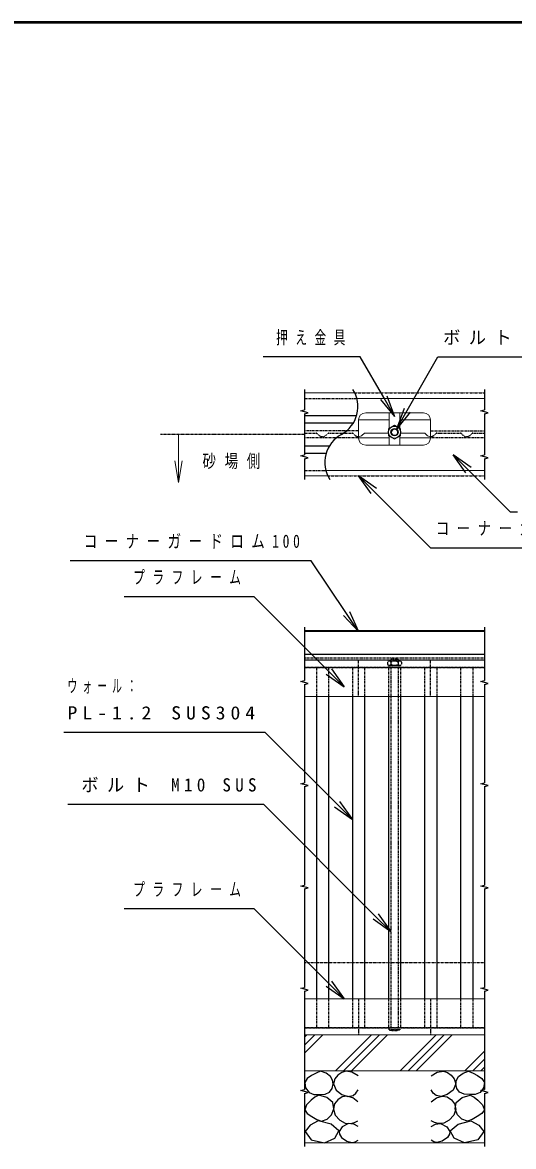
# Model space of a CAD drawing. Units: millimetres, scale not verified. Extents: x -15400 to 0, y 0 to 10680.
# Drawn here: x -7028 to -4301, y 4438 to 10680 of the extents above; entities that cross this region are included whole.
import ezdxf

# ---------------------------------------------------------------- set-up
doc = ezdxf.new("R2010")
doc.units = ezdxf.units.MM
for name, pattern in [('USER2', [6, 3, -1, 1, -1]), ('USER3', [8, 3, -1, 1, -1, 1, -1]), ('USER4', [8, 5, -3])]:
    doc.linetypes.add(name, pattern=pattern)
for name, color, linetype, lineweight in [('A3図枠', 7, 'Continuous', 25), ('線', 2, 'Continuous', 25), ('補助', 2, 'Continuous', 50)]:
    doc.layers.add(name, color=color, linetype=linetype, lineweight=lineweight)
doc.styles.add('ＭＳ ゴシック', font='')
doc.styles.get('ＭＳ ゴシック').set_extended_font_data('MS Gothic')

# ---------------------------------------------------------------- blocks, each defined once
blk = doc.blocks.new('open_arrow')
at = {"color": 0, "linetype": 'Continuous', "lineweight": -2}
blk.add_lwpolyline([(7.5, 1.25), (0, 0), (7.5, -1.25)], dxfattribs=at)

msp = doc.modelspace()

# ---------------------------------------------------------------- linework, layer by layer
at = {"layer": 'A3図枠', "lineweight": 50}
msp.add_line((0, 10680), (-15400, 10680), dxfattribs=at)
at = {"layer": '線'}
for p, q in [((-5461.498, 8642.624), (-5461.498, 8528.342)), ((-4461.498, 8642.624), (-4461.498, 8528.342)), ((-5481.498, 8522.983), (-5461.498, 8528.342)), ((-5441.498, 8512.265), (-5481.498, 8522.983)), ((-5461.498, 8506.906), (-5441.498, 8512.265)), ((-5461.498, 8506.906), (-5461.498, 8392.624)), ((-5461.498, 8496.624), (-5172.147, 8496.624)), ((-4481.498, 8522.983), (-4461.498, 8528.342)), ((-4441.498, 8512.265), (-4481.498, 8522.983)), ((-4461.498, 8506.906), (-4441.498, 8512.265)), ((-4461.498, 8506.906), (-4461.498, 8392.624)), ((-5461.498, 8456.624), (-5189.84, 8456.624)), ((-5461.498, 8392.624), (-5461.498, 8278.342)), ((-4461.498, 8392.624), (-4461.498, 8278.342)), ((-5461.498, 8328.624), (-5323.157, 8328.624)), ((-5481.498, 8272.983), (-5461.498, 8278.342)), ((-5441.498, 8262.265), (-5481.498, 8272.983)), ((-5461.498, 8288.624), (-5340.849, 8288.624)), ((-5461.498, 8256.906), (-5441.498, 8262.265)), ((-5461.498, 8256.906), (-5461.498, 8142.624)), ((-4481.498, 8272.983), (-4461.498, 8278.342)), ((-4441.498, 8262.265), (-4481.498, 8272.983)), ((-4461.498, 8256.906), (-4441.498, 8262.265)), ((-4461.498, 8256.906), (-4461.498, 8142.624)), ((-5461.498, 7321.893), (-5461.498, 7025.893)), ((-4461.498, 7321.893), (-4461.498, 7025.893)), ((-4461.498, 7301.893), (-5461.498, 7301.893)), ((-4461.498, 7169.36), (-5461.498, 7169.36)), ((-5481.498, 7020.534), (-5461.498, 7025.893)), ((-5441.498, 7009.816), (-5481.498, 7020.534)), ((-5461.498, 7004.457), (-5441.498, 7009.816)), ((-5461.498, 7004.457), (-5461.498, 6731.893)), ((-4481.498, 7020.534), (-4461.498, 7025.893)), ((-4441.498, 7009.816), (-4481.498, 7020.534)), ((-4461.498, 7004.457), (-4441.498, 7009.816)), ((-4461.498, 7004.457), (-4461.498, 6731.893)), ((-5395.48, 6937.893), (-5395.48, 5257.893)), ((-5327.527, 6937.893), (-5327.527, 5257.893)), ((-5195.475, 6937.893), (-5195.475, 5257.893)), ((-5127.522, 6937.893), (-5127.522, 5257.893)), ((-4995.475, 6937.893), (-4995.475, 5257.893)), ((-4927.522, 6937.893), (-4927.522, 5257.893)), ((-4795.475, 6937.893), (-4795.475, 5257.893)), ((-4727.522, 6937.893), (-4727.522, 5257.893)), ((-4595.475, 6937.893), (-4595.475, 5257.893)), ((-4527.522, 6937.893), (-4527.522, 5257.893)), ((-5461.498, 6731.893), (-5461.498, 6457.893)), ((-4461.498, 6731.893), (-4461.498, 6457.893)), ((-5481.498, 6452.534), (-5461.498, 6457.893)), ((-5441.498, 6441.816), (-5481.498, 6452.534)), ((-5461.498, 6436.457), (-5441.498, 6441.816)), ((-5461.498, 6436.457), (-5461.498, 6163.893)), ((-4481.498, 6452.534), (-4461.498, 6457.893)), ((-4441.498, 6441.816), (-4481.498, 6452.534)), ((-4461.498, 6436.457), (-4441.498, 6441.816)), ((-4461.498, 6436.457), (-4461.498, 6163.893)), ((-5461.498, 6163.893), (-5461.498, 5889.893)), ((-4461.498, 6163.893), (-4461.498, 5889.893)), ((-5481.498, 5884.534), (-5461.498, 5889.893)), ((-5441.498, 5873.816), (-5481.498, 5884.534)), ((-5461.498, 5868.457), (-5441.498, 5873.816)), ((-5461.498, 5868.457), (-5461.498, 5595.893)), ((-4481.498, 5884.534), (-4461.498, 5889.893)), ((-4441.498, 5873.816), (-4481.498, 5884.534)), ((-4461.498, 5868.457), (-4441.498, 5873.816)), ((-4461.498, 5868.457), (-4461.498, 5595.893)), ((-5461.498, 5595.893), (-5461.498, 5321.893)), ((-4461.498, 5595.893), (-4461.498, 5321.893)), ((-5481.498, 5316.534), (-5461.498, 5321.893)), ((-5441.498, 5305.816), (-5481.498, 5316.534)), ((-5461.498, 5300.457), (-5441.498, 5305.816)), ((-4481.498, 5316.534), (-4461.498, 5321.893)), ((-4441.498, 5305.816), (-4481.498, 5316.534)), ((-4461.498, 5300.457), (-4441.498, 5305.816)), ((-5461.498, 5300.457), (-5461.498, 5027.893)), ((-4461.498, 5300.457), (-4461.498, 5027.893)), ((-5461.498, 5027.893), (-5461.498, 4753.893)), ((-4461.498, 5027.893), (-4461.498, 4753.893)), ((-5481.498, 4748.534), (-5461.498, 4753.893)), ((-5441.498, 4737.816), (-5481.498, 4748.534)), ((-4481.498, 4748.534), (-4461.498, 4753.893)), ((-4441.498, 4737.816), (-4481.498, 4748.534)), ((-5461.498, 4732.457), (-5441.498, 4737.816)), ((-5461.498, 4732.457), (-5461.498, 4437.893)), ((-4461.498, 4732.457), (-4441.498, 4737.816)), ((-4461.498, 4732.457), (-4461.498, 4437.893))]:
    msp.add_line(p, q, dxfattribs=at)
at = {"layer": '線', "color": 7, "lineweight": 13}
for p, q in [((-5461.498, 8622.624), (-5181.498, 8622.624)), ((-5170.558, 8592.624), (-4461.498, 8592.624)), ((-5121.498, 8512.624), (-4801.498, 8512.624)), ((-4991.498, 8426.563), (-4991.498, 8512.624)), ((-4991.498, 8512.624), (-4931.498, 8512.624)), ((-4931.498, 8512.624), (-4931.498, 8426.563)), ((-5161.498, 8372.624), (-5161.498, 8472.624)), ((-4991.498, 8472.624), (-5161.498, 8472.624)), ((-4761.498, 8472.624), (-4931.498, 8472.624)), ((-4761.498, 8472.624), (-4761.498, 8372.624)), ((-4991.498, 8372.624), (-5161.498, 8372.624)), ((-5130.916, 8398.418), (-5141.033, 8388.301)), ((-5127.522, 8399.824), (-4995.475, 8399.824)), ((-4991.498, 8332.624), (-4991.498, 8382.685)), ((-4931.498, 8382.685), (-4931.498, 8332.624)), ((-4761.498, 8372.624), (-4931.498, 8372.624)), ((-4927.522, 8399.824), (-4795.475, 8399.824)), ((-4792.08, 8398.418), (-4781.963, 8388.301)), ((-4801.498, 8332.624), (-5121.498, 8332.624)), ((-4931.498, 8332.624), (-4991.498, 8332.624)), ((-5342.438, 8192.624), (-4461.498, 8192.624)), ((-5461.498, 8162.624), (-5331.498, 8162.624)), ((-4461.498, 7297.893), (-5461.498, 7297.893)), ((-4461.498, 7137.893), (-5461.498, 7137.893)), ((-4931.498, 7097.893), (-4991.498, 7097.893)), ((-4461.498, 6937.893), (-5461.498, 6937.893)), ((-4461.498, 6937.893), (-5461.498, 6937.893)), ((-4461.498, 5257.893), (-5461.498, 5257.893)), ((-4461.498, 5057.893), (-5461.498, 5057.893)), ((-4991.498, 5097.893), (-4931.498, 5097.893)), ((-4461.498, 4857.893), (-5461.498, 4857.893)), ((-4461.498, 4457.893), (-5461.498, 4457.893))]:
    msp.add_line(p, q, dxfattribs=at)
at = {"layer": '線', "linetype": 'USER3'}
for p, q in [((-5181.498, 8622.624), (-4461.498, 8622.624)), ((-5331.498, 8162.624), (-4461.498, 8162.624)), ((-4461.498, 5457.893), (-5461.498, 5457.893))]:
    msp.add_line(p, q, dxfattribs=at)
at = {"layer": '線', "color": 4, "linetype": 'USER4'}
for p, q in [((-5461.498, 8592.624), (-5170.558, 8592.624)), ((-5161.498, 8412.624), (-5461.498, 8412.624)), ((-5461.498, 8399.824), (-5395.475, 8399.824)), ((-5161.498, 8372.624), (-5461.498, 8372.624)), ((-5392.08, 8398.418), (-5381.963, 8388.301)), ((-5330.916, 8398.418), (-5341.033, 8388.301)), ((-5327.522, 8399.824), (-5195.475, 8399.824)), ((-5192.08, 8398.418), (-5181.963, 8388.301)), ((-4761.498, 8412.624), (-4461.498, 8412.624)), ((-4461.498, 8372.624), (-4761.498, 8372.624)), ((-4730.916, 8398.418), (-4741.033, 8388.301)), ((-4727.522, 8399.824), (-4595.475, 8399.824)), ((-4592.08, 8398.418), (-4581.963, 8388.301)), ((-4530.916, 8398.418), (-4541.033, 8388.301)), ((-4527.522, 8399.824), (-4461.498, 8399.824)), ((-5461.498, 8192.624), (-5342.438, 8192.624)), ((-4461.498, 7149.893), (-5461.498, 7149.893)), ((-4461.498, 7137.893), (-5461.498, 7137.893)), ((-5161.498, 6937.893), (-5161.498, 7137.893)), ((-5000.758, 7127.654), (-5000.758, 7116.132)), ((-4932.053, 7133.893), (-4990.943, 7133.893)), ((-4977.498, 7145.893), (-4981.498, 7141.893)), ((-4981.498, 7141.893), (-4981.498, 5097.893)), ((-4981.128, 7127.654), (-4981.128, 7116.132)), ((-4977.498, 7145.893), (-4945.498, 7145.893)), ((-4941.498, 7141.893), (-4945.498, 7145.893)), ((-4941.868, 7127.654), (-4941.868, 7116.132)), ((-4941.498, 7141.893), (-4941.498, 5097.893)), ((-4922.238, 7127.654), (-4922.238, 7116.132)), ((-4761.498, 6937.893), (-4761.498, 7137.893)), ((-4461.498, 7097.893), (-5461.498, 7097.893)), ((-5461.498, 7097.893), (-4461.498, 7097.893)), ((-5395.48, 7097.893), (-5395.48, 6937.893)), ((-5327.527, 7097.893), (-5327.527, 6937.893)), ((-5195.475, 7097.893), (-5195.475, 6937.893)), ((-5127.522, 7097.893), (-5127.522, 6937.893)), ((-4995.475, 7097.893), (-4995.475, 6937.893)), ((-4991.498, 7109.893), (-4931.498, 7109.893)), ((-4991.498, 7097.893), (-4991.498, 7109.893)), ((-4932.053, 7109.893), (-4990.943, 7109.893)), ((-4931.498, 7109.893), (-4931.498, 7097.893)), ((-4927.522, 7097.893), (-4927.522, 6937.893)), ((-4795.475, 7097.893), (-4795.475, 6937.893)), ((-4727.522, 7097.893), (-4727.522, 6937.893)), ((-4595.475, 7097.893), (-4595.475, 6937.893)), ((-4527.522, 7097.893), (-4527.522, 6937.893)), ((-5395.48, 5257.893), (-5395.48, 5097.893)), ((-5327.527, 5257.893), (-5327.527, 5097.893)), ((-5195.475, 5257.893), (-5195.475, 5097.893)), ((-5161.498, 5257.893), (-5161.498, 5057.893)), ((-5127.522, 5257.893), (-5127.522, 5097.893)), ((-4995.475, 5257.893), (-4995.475, 5097.893)), ((-4927.522, 5257.893), (-4927.522, 5097.893)), ((-4795.475, 5257.893), (-4795.475, 5097.893)), ((-4761.498, 5257.893), (-4761.498, 5057.893)), ((-4727.522, 5257.893), (-4727.522, 5097.893)), ((-4595.475, 5257.893), (-4595.475, 5097.893)), ((-4527.522, 5257.893), (-4527.522, 5097.893)), ((-4461.498, 5097.893), (-5461.498, 5097.893)), ((-5461.498, 5097.893), (-4461.498, 5097.893)), ((-4991.498, 5085.893), (-4991.498, 5097.893)), ((-4931.498, 5085.893), (-4991.498, 5085.893)), ((-4981.498, 5097.893), (-4981.498, 5085.893)), ((-4981.498, 5085.893), (-4941.498, 5085.893)), ((-4941.498, 5097.893), (-4941.498, 5085.893)), ((-4931.498, 5097.893), (-4931.498, 5085.893))]:
    msp.add_line(p, q, dxfattribs=at)
at = {"layer": '線', "color": 20, "linetype": 'USER2'}
msp.add_line((-5461.498, 8392.624), (-6261.498, 8392.624), dxfattribs=at)
at = {"layer": '線', "color": 7, "lineweight": 13}
msp.add_lwpolyline([(-4927.498, 8384.994), (-4961.498, 8365.364), (-4995.498, 8384.994), (-4995.498, 8424.254), (-4961.498, 8443.884), (-4927.498, 8424.254)], close=True, dxfattribs=at)
at = {"layer": '線'}
for points in [[(-5371.703, 4855.502), (-5397.553, 4845.339), (-5422.399, 4831.422), (-5445.832, 4815.271), (-5460.421, 4793.4), (-5456.374, 4763.071), (-5436.342, 4737.634), (-5408.878, 4727.274), (-5378.041, 4726.228), (-5347.592, 4728.645), (-5322.274, 4738.901), (-5307.265, 4760.045), (-5301.996, 4785.795), (-5305.39, 4806.618), (-5317.206, 4826.352), (-5341.845, 4845.661)], [(-5381.842, 4723.693), (-5403.158, 4712.523), (-5424.933, 4695.81), (-5450.729, 4668.531), (-5460.421, 4641.312), (-5445.91, 4622.002), (-5419.865, 4604.558), (-5393.315, 4587.408), (-5366.635, 4579.21), (-5336.056, 4588.995), (-5310.868, 4614.697), (-5298.444, 4647.807), (-5304.533, 4681.869), (-5337.165, 4710.872)], [(-5385.119, 4579.962), (-5430.397, 4555.885), (-5457.641, 4520.624), (-5423.695, 4475.546), (-5349.955, 4459.089), (-5292.541, 4483.532), (-5270.839, 4525.02), (-5313.966, 4561.455)]]:
    msp.add_lwpolyline(points, close=True, dxfattribs=at)
for points in [[(-5164.128, 4831.089), (-5197.836, 4850.51), (-5232.568, 4856.437), (-5255.046, 4849.685), (-5275.659, 4834.891), (-5293.547, 4813.656), (-5301.008, 4786.73), (-5286.335, 4751.647), (-5254.113, 4725.895), (-5220.917, 4716.379), (-5192.011, 4720.825), (-5175.81, 4734.329), (-5164.128, 4752.511)], [(-5165.395, 4686.606), (-5193.957, 4708.454), (-5226.23, 4718.291), (-5253.051, 4713.393), (-5276.926, 4698.012), (-5294.497, 4674.887), (-5301.008, 4646.049), (-5290.351, 4611.616), (-5265.519, 4583.947), (-5234.963, 4568.46), (-5204.684, 4564.936), (-5184.069, 4570.693), (-5165.395, 4581.412)], [(-5164.128, 4548.46), (-5188.2, 4561.734), (-5217.358, 4564.936), (-5252.224, 4547.601), (-5269.321, 4520.577), (-5266.872, 4505.897), (-5255.38, 4488.892), (-5226.73, 4467.005), (-5197.08, 4459.742), (-5179.894, 4463.949), (-5164.128, 4472.416)]]:
    msp.add_lwpolyline(points, dxfattribs=at)
for radius in [34, 20]:
    msp.add_circle((-4961.498, 8404.624), radius, dxfattribs=at)
at = {"layer": '線', "color": 7, "lineweight": 13}
msp.add_circle((-4961.498, 8404.624), 17.2, dxfattribs=at)
at = {"layer": '線'}
for centre, start, end in [((-5341.08, 8547.433), 298.65056, 32.65656), ((-5171.916, 8237.815), 118.65056, 212.65656)]:
    msp.add_arc(centre, 176.409, start, end, dxfattribs=at)
at = {"layer": '線', "color": 7, "lineweight": 13}
for centre, radius, start, end in [((-5121.498, 8472.624), 40, 90, 180), ((-4801.498, 8472.624), 40, 0, 90), ((-5161.498, 8408.766), 28.942, 270, 315), ((-5121.498, 8372.624), 40, 180, 270), ((-5127.522, 8395.024), 4.8, 90, 135), ((-4801.498, 8372.624), 40, 270, 0), ((-4795.475, 8395.024), 4.8, 45, 90), ((-4761.498, 8408.766), 28.942, 225, 270)]:
    msp.add_arc(centre, radius, start, end, dxfattribs=at)
at = {"layer": '線', "color": 4, "linetype": 'USER4'}
for centre, radius, start, end in [((-5395.475, 8395.024), 4.8, 45, 90), ((-5361.498, 8408.766), 28.942, 225, 315), ((-5327.522, 8395.024), 4.8, 90, 135), ((-5195.475, 8395.024), 4.8, 45, 90), ((-5161.498, 8408.766), 28.942, 225, 270), ((-4761.498, 8408.766), 28.942, 270, 315), ((-4727.522, 8395.024), 4.8, 90, 135), ((-4595.475, 8395.024), 4.8, 45, 90), ((-4561.498, 8408.766), 28.942, 225, 315), ((-4527.522, 8395.024), 4.8, 90, 135), ((-4990.943, 7123.054), 10.84, 25.11384, 154.88616), ((-4990.943, 7120.733), 10.84, 205.11384, 334.88616), ((-4961.498, 7099.893), 34, 54.73561, 125.26439), ((-4961.498, 7143.893), 34, 234.73561, 305.26439), ((-4932.053, 7123.054), 10.84, 25.11384, 154.88616), ((-4932.053, 7120.733), 10.84, 205.11384, 334.88616), ((-4961.498, 5196.393), 114.5, 254.81071, 285.18929)]:
    msp.add_arc(centre, radius, start, end, dxfattribs=at)
at = {"layer": '補助', "lineweight": 25}
for p, q in [((-5192.024, 8822.624), (-5691.534, 8822.624)), ((-5152.024, 8822.624), (-5192.024, 8822.624)), ((-5021.498, 8596.547), (-5152.024, 8822.624)), ((-4891.498, 8525.868), (-4720.166, 8822.624)), ((-4720.166, 8822.624), (-4680.166, 8822.624)), ((-4680.166, 8822.624), (-3633.028, 8822.624)), ((-5038.819, 8586.547), (-4961.498, 8492.624)), ((-4961.498, 8492.624), (-5021.498, 8596.547)), ((-5004.178, 8606.547), (-4961.498, 8492.624)), ((-4908.819, 8535.868), (-4951.498, 8421.944)), ((-4951.498, 8421.944), (-4891.498, 8525.868)), ((-4874.178, 8515.868), (-4951.498, 8421.944)), ((-4635.429, 8278.555), (-4550.577, 8193.702)), ((-4536.434, 8207.845), (-4635.429, 8278.555)), ((-4564.719, 8179.56), (-4635.429, 8278.555)), ((-4550.577, 8193.702), (-4319.498, 7962.624)), ((-5161.498, 8162.624), (-5076.645, 8077.771)), ((-5062.503, 8091.913), (-5161.498, 8162.624)), ((-5090.787, 8063.629), (-5161.498, 8162.624)), ((-5076.645, 8077.771), (-4761.498, 7762.624)), ((-4319.498, 7962.624), (-4279.498, 7962.624)), ((-4761.498, 7762.624), (-4721.498, 7762.624)), ((-4721.498, 7762.624), (-3421.888, 7762.624)), ((-5463.672, 7691.078), (-6763.282, 7691.078)), ((-5423.672, 7691.078), (-5463.672, 7691.078)), ((-5228.071, 7397.733), (-5423.672, 7691.078)), ((-5781.498, 7491.078), (-6463.556, 7491.078)), ((-5741.498, 7491.078), (-5781.498, 7491.078)), ((-5326.351, 7075.931), (-5741.498, 7491.078)), ((-5244.711, 7386.638), (-5161.498, 7297.893)), ((-5161.498, 7297.893), (-5228.071, 7397.733)), ((-5211.431, 7408.829), (-5161.498, 7297.893)), ((-5340.493, 7061.789), (-5241.498, 6991.078)), ((-5241.498, 6991.078), (-5326.351, 7075.931)), ((-5312.209, 7090.073), (-5241.498, 6991.078)), ((-5719.063, 6737.893), (-6798.777, 6737.893)), ((-5679.063, 6737.893), (-5719.063, 6737.893)), ((-5280.327, 6339.158), (-5679.063, 6737.893)), ((-5728.164, 6337.893), (-6775.301, 6337.893)), ((-5688.164, 6337.893), (-5728.164, 6337.893)), ((-5066.351, 5716.08), (-5688.164, 6337.893)), ((-5294.469, 6325.016), (-5195.475, 6254.305)), ((-5195.475, 6254.305), (-5280.327, 6339.158)), ((-5266.185, 6353.3), (-5195.475, 6254.305)), ((-5781.498, 5757.893), (-6463.556, 5757.893)), ((-5741.498, 5757.893), (-5781.498, 5757.893)), ((-5326.351, 5342.746), (-5741.498, 5757.893)), ((-5080.493, 5701.938), (-4981.498, 5631.227)), ((-4981.498, 5631.227), (-5066.351, 5716.08)), ((-5052.209, 5730.222), (-4981.498, 5631.227)), ((-5340.493, 5328.604), (-5241.498, 5257.893)), ((-5241.498, 5257.893), (-5326.351, 5342.746)), ((-5312.209, 5356.888), (-5241.498, 5257.893))]:
    msp.add_line(p, q, dxfattribs=at)
at = {"layer": '補助', "lineweight": 13}
for p, q in [((-6161.498, 8125.001), (-6161.498, 8392.624)), ((-5461.498, 4955.599), (-5359.204, 5057.893)), ((-5461.498, 5000.5), (-5404.105, 5057.893)), ((-5461.498, 5045.402), (-5449.006, 5057.893)), ((-5289.796, 4857.893), (-5089.796, 5057.893)), ((-5244.895, 4857.893), (-5044.895, 5057.893)), ((-5199.994, 4857.893), (-4999.994, 5057.893)), ((-4930.586, 4857.893), (-4730.586, 5057.893)), ((-4885.685, 4857.893), (-4685.685, 5057.893)), ((-4840.783, 4857.893), (-4640.783, 5057.893)), ((-4571.376, 4857.893), (-4461.498, 4967.771)), ((-4526.474, 4857.893), (-4461.498, 4922.87)), ((-4481.573, 4857.893), (-4461.498, 4877.968))]:
    msp.add_line(p, q, dxfattribs=at)
at = {"layer": '補助', "lineweight": 25}
for points in [[(-4758.868, 4831.089), (-4725.16, 4850.51), (-4690.428, 4856.437), (-4667.95, 4849.685), (-4647.337, 4834.891), (-4629.449, 4813.656), (-4621.988, 4786.73), (-4636.661, 4751.647), (-4668.883, 4725.895), (-4702.079, 4716.379), (-4730.985, 4720.825), (-4747.186, 4734.329), (-4758.868, 4752.511)], [(-4757.601, 4686.606), (-4729.039, 4708.454), (-4696.766, 4718.291), (-4669.945, 4713.393), (-4646.07, 4698.012), (-4628.5, 4674.887), (-4621.988, 4646.049), (-4632.645, 4611.616), (-4657.477, 4583.947), (-4688.033, 4568.46), (-4718.312, 4564.936), (-4738.927, 4570.693), (-4757.601, 4581.412)], [(-4758.868, 4548.46), (-4734.796, 4561.734), (-4705.638, 4564.936), (-4670.773, 4547.601), (-4653.675, 4520.577), (-4656.124, 4505.897), (-4667.616, 4488.892), (-4696.266, 4467.005), (-4725.917, 4459.742), (-4743.102, 4463.949), (-4758.868, 4472.416)]]:
    msp.add_lwpolyline(points, dxfattribs=at)
for points in [[(-4551.293, 4855.502), (-4525.443, 4845.339), (-4500.597, 4831.422), (-4477.165, 4815.271), (-4462.575, 4793.4), (-4466.623, 4763.071), (-4486.654, 4737.634), (-4514.118, 4727.274), (-4544.955, 4726.228), (-4575.404, 4728.645), (-4600.722, 4738.901), (-4615.731, 4760.045), (-4621, 4785.795), (-4617.606, 4806.618), (-4605.79, 4826.352), (-4581.151, 4845.661)], [(-4541.154, 4723.693), (-4519.838, 4712.523), (-4498.063, 4695.81), (-4472.267, 4668.531), (-4462.575, 4641.312), (-4477.086, 4622.002), (-4503.131, 4604.558), (-4529.682, 4587.408), (-4556.361, 4579.21), (-4586.94, 4588.995), (-4612.128, 4614.697), (-4624.552, 4647.807), (-4618.463, 4681.869), (-4585.831, 4710.872)], [(-4537.877, 4579.962), (-4492.599, 4555.885), (-4465.355, 4520.624), (-4499.301, 4475.546), (-4573.041, 4459.089), (-4630.456, 4483.532), (-4652.157, 4525.02), (-4609.03, 4561.455)]]:
    msp.add_lwpolyline(points, close=True, dxfattribs=at)

# ---------------------------------------------------------------- block references
at = {"layer": '補助', "lineweight": 13, "xscale": 16, "yscale": 16, "rotation": 90}
msp.add_blockref('open_arrow', (-6161.498, 8125.001), dxfattribs=at)

# ---------------------------------------------------------------- texts
at = {"layer": '補助', "char_height": 73.31, "style": 'ＭＳ ゴシック'}
for s, insert, attachment_point in [('\\T1.64;\\W0.65;押え金具', (-5619.024, 8967.624), 1), ('\\T1.5;\\W0.95;ボルト\\~M10\\~SUS', (-4691.166, 8967.624), 1), ('\\T1.64;\\W0.75;砂場側', (-6027.92, 8199.572), 7), ('\\T1.55;\\W0.75;コーナーガードロム100', (-4732.498, 7907.624), 1), ('\\T1.55;\\W0.75;コーナーガードロム100', (-6686.958, 7836.078), 1), ('\\T1.64;\\W0.65;プラフレーム', (-6412.498, 7636.078), 1), ('\\T1.5;\\W0.55;ウォール：', (-6777.777, 7032.893), 1), ('\\T1.5;\\W1.1;PL-1.2\\~SUS304', (-6777.777, 6882.893), 1), ('\\T1.5;\\W0.95;ボルト\\~M10\\~SUS', (-6700.307, 6482.893), 1), ('\\T1.64;\\W0.65;プラフレーム', (-6412.498, 5902.893), 1)]:
    msp.add_mtext(s, dxfattribs=dict(at, insert=insert, attachment_point=attachment_point))

doc.saveas('drawing.dxf')
